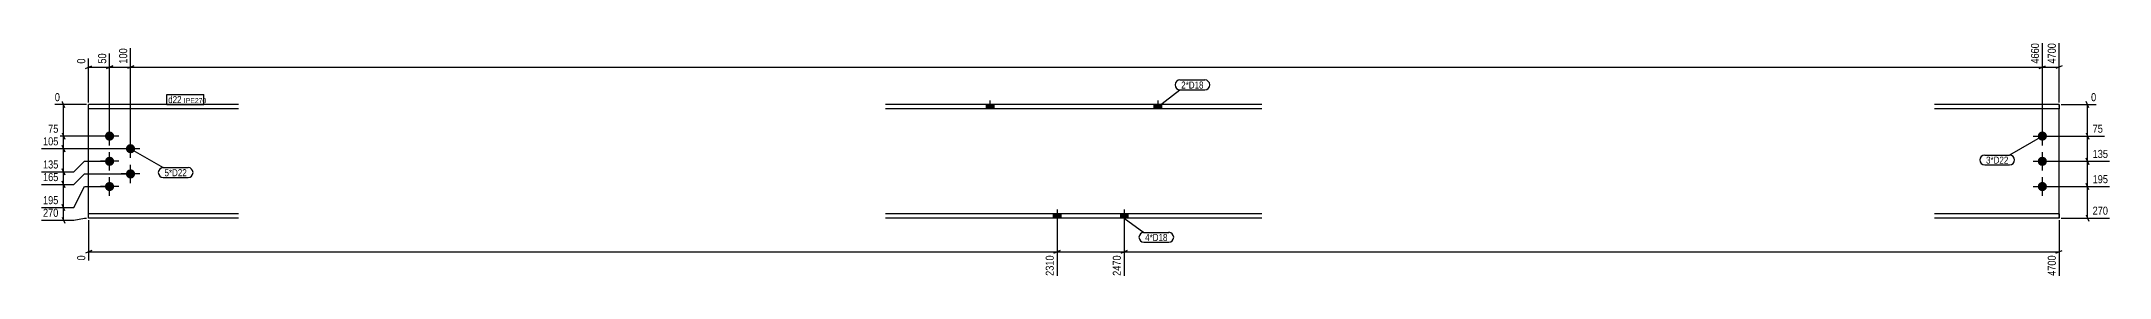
# Model space of a CAD drawing. Header units: millimetres. Extents: x 15 to 16351, y 11 to 573.
# Drawn here: x 15 to 4948, y 11 to 573 of the extents above; entities that cross this region are included whole.
import ezdxf

# ---------------------------------------------------------------- set-up
doc = ezdxf.new("R2010")
doc.units = ezdxf.units.MM
doc.linetypes.add('DXK_LINE_DOT2', pattern=[3.9198, 1.9599, -1.9599])
for name, color, linetype in [('MÅLSÆTNING', 7, 'Continuous'), ('STÅL', 7, 'Continuous'), ('TEKST', 7, 'Continuous')]:
    doc.layers.add(name, color=color, linetype=linetype)
doc.styles.add('Arial Narrow', font='ARIALN.TTF', dxfattribs={"height": 0.2})

msp = doc.modelspace()

# ---------------------------------------------------------------- hatches: boundary and pattern name
at = {"layer": 'STÅL', "linetype": 'Continuous'}
for points in [[(2268.3, 412.3), (2286.3, 412.3), (2286.3, 422.5), (2268.3, 422.5)], [(2668.3, 412.3), (2686.3, 412.3), (2686.3, 422.5), (2668.3, 422.5)], [(166.3, 347.5, -1), (188.3, 347.5, -1)], [(4776.4, 347.5, -1), (4798.4, 347.5, -1)], [(166.3, 287.5, -1), (188.3, 287.5, -1)], [(216.3, 317.5, -1), (238.3, 317.5, -1)], [(4776.4, 287.5, -1), (4798.4, 287.5, -1)], [(216.3, 257.5, -1), (238.3, 257.5, -1)], [(166.3, 227.5, -1), (188.3, 227.5, -1)], [(4776.4, 227.5, -1), (4798.4, 227.5, -1)], [(2446.3, 162.7), (2428.3, 162.7), (2428.3, 152.5), (2446.3, 152.5)], [(2446.3, 162.7), (2428.3, 162.7), (2428.3, 152.5), (2446.3, 152.5)], [(2606.3, 162.7), (2588.3, 162.7), (2588.3, 152.5), (2606.3, 152.5)], [(2606.3, 162.7), (2588.3, 162.7), (2588.3, 152.5), (2606.3, 152.5)]]:
    msp.add_hatch(color=3, dxfattribs=at).paths.add_polyline_path(points)

# ---------------------------------------------------------------- linework, layer by layer
at = {"layer": 'MÅLSÆTNING', "color": 7, "linetype": 'Continuous'}
for p, q in [((177.3, 352.5), (177.3, 544.3)), ((227.3, 322.5), (227.3, 556.5)), ((227.3, 322.5), (227.3, 556.5)), ((4787.4, 352.5), (4787.4, 568.6)), ((4827.4, 427.5), (4827.4, 568.6)), ((119.8, 508.4), (134.8, 514.4)), ((127.3, 427.5), (127.3, 532.1)), ((169.8, 508.4), (184.8, 514.4)), ((177.3, 511.4), (227.3, 511.4)), ((234.8, 514.4), (219.8, 508.4)), ((234.8, 514.4), (219.8, 508.4)), ((4779.9, 508.4), (4794.9, 514.4)), ((4787.4, 511.4), (4827.4, 511.4)), ((4834.9, 514.4), (4819.9, 508.4)), ((122.3, 422.5), (46.7, 422.5)), ((70.3, 415), (64.3, 430)), ((67.3, 347.5), (67.3, 422.5)), ((4832.4, 422.5), (4915.8, 422.5)), ((4898.1, 415), (4892.1, 430)), ((4895.1, 347.5), (4895.1, 422.5)), ((172.3, 347.5), (27.2, 347.5)), ((172.3, 347.5), (27.2, 347.5)), ((64.3, 355), (70.3, 340)), ((64.3, 355), (70.3, 340)), ((4792.4, 347.5), (4935.3, 347.5)), ((4792.4, 347.5), (4935.3, 347.5)), ((4892.1, 355), (4898.1, 340)), ((92.3, 262.5), (117.3, 287.5)), ((92.3, 262.5), (117.3, 287.5)), ((92.3, 232.5), (117.3, 257.5)), ((92.3, 232.5), (117.3, 257.5)), ((117.3, 287.5), (172.3, 287.5)), ((117.3, 287.5), (172.3, 287.5)), ((117.3, 257.5), (222.3, 257.5)), ((117.3, 257.5), (222.3, 257.5)), ((4792.4, 287.5), (4947.5, 287.5)), ((4892.1, 295), (4898.1, 280)), ((4895.1, 227.5), (4895.1, 287.5)), ((92.3, 177.5), (117.3, 227.5)), ((92.3, 177.5), (117.3, 227.5)), ((117.3, 227.5), (172.3, 227.5)), ((117.3, 227.5), (172.3, 227.5)), ((4792.4, 227.5), (4947.5, 227.5)), ((4792.4, 227.5), (4947.5, 227.5)), ((4898.1, 220), (4892.1, 235)), ((4898.1, 220), (4892.1, 235)), ((4895.1, 152.5), (4895.1, 227.5)), ((15, 177.5), (92.3, 177.5)), ((70.3, 170), (64.3, 185)), ((64.3, 155), (70.3, 140)), ((67.3, 147.5), (67.3, 177.5)), ((92.3, 147.5), (117.3, 152.5)), ((117.3, 152.5), (122.3, 152.5)), ((4832.4, 152.5), (4947.5, 152.5)), ((4892.1, 160), (4898.1, 145)), ((15, 147.5), (92.3, 147.5)), ((127.3, 147.5), (127.3, 51.6)), ((2437.3, 120.1), (2437.3, 15)), ((2437.3, 120.1), (2437.3, 15)), ((2597.3, 120.1), (2597.3, 15)), ((2597.3, 120.1), (2597.3, 15)), ((4827.4, 147.5), (4827.4, 15)), ((134.8, 75.3), (119.8, 69.3)), ((127.3, 72.3), (2437.3, 72.3)), ((2444.8, 75.3), (2429.8, 69.3)), ((2429.8, 69.3), (2444.8, 75.3)), ((2437.3, 72.3), (2597.3, 72.3)), ((2604.8, 75.3), (2589.8, 69.3)), ((2589.8, 69.3), (2604.8, 75.3)), ((2597.3, 72.3), (4827.4, 72.3)), ((4819.9, 69.3), (4834.9, 75.3))]:
    msp.add_line(p, q, dxfattribs=at)
at = {"layer": 'STÅL', "color": 2, "linetype": 'Continuous'}
for p, q in [((127.3, 152.5), (127.3, 422.5)), ((484.7, 422.5), (127.3, 422.5)), ((484.7, 412.3), (127.3, 412.3)), ((2925.9, 422.5), (2028.3, 422.5)), ((2925.9, 412.3), (2028.3, 412.3)), ((4827.4, 422.5), (4530, 422.5)), ((4827.4, 412.3), (4530, 412.3)), ((4827.4, 422.5), (4827.4, 412.3)), ((4827.4, 397.3), (4827.4, 412.3)), ((4827.4, 162.7), (4827.4, 397.3)), ((484.7, 162.7), (127.3, 162.7)), ((484.7, 152.5), (127.3, 152.5)), ((2925.9, 162.7), (2028.3, 162.7)), ((2925.9, 152.5), (2028.3, 152.5)), ((4827.4, 162.7), (4530, 162.7)), ((4827.4, 152.5), (4530, 152.5)), ((4827.4, 162.7), (4827.4, 152.5))]:
    msp.add_line(p, q, dxfattribs=at)
at = {"layer": 'STÅL', "color": 3, "linetype": 'Continuous'}
for p, q in [((2268.3, 422.5), (2268.3, 412.3)), ((2277.3, 432.5), (2277.3, 412.3)), ((2286.3, 422.5), (2286.3, 412.3)), ((2668.3, 422.5), (2668.3, 412.3)), ((2677.3, 432.5), (2677.3, 412.3)), ((2686.3, 422.5), (2686.3, 412.3)), ((199.3, 347.5), (155.3, 347.5)), ((177.3, 325.5), (177.3, 369.5)), ((4765.4, 347.5), (4809.4, 347.5)), ((4787.4, 325.5), (4787.4, 369.5)), ((177.3, 265.5), (177.3, 309.5)), ((249.3, 317.5), (205.3, 317.5)), ((227.3, 295.5), (227.3, 339.5)), ((4787.4, 265.5), (4787.4, 309.5)), ((199.3, 287.5), (155.3, 287.5)), ((177.3, 205.5), (177.3, 249.5)), ((249.3, 257.5), (205.3, 257.5)), ((227.3, 235.5), (227.3, 279.5)), ((4765.4, 287.5), (4809.4, 287.5)), ((4787.4, 205.5), (4787.4, 249.5)), ((199.3, 227.5), (155.3, 227.5)), ((4765.4, 227.5), (4809.4, 227.5)), ((2428.3, 162.7), (2428.3, 152.5)), ((2428.3, 162.7), (2428.3, 152.5)), ((2437.3, 172.7), (2437.3, 107.7)), ((2437.3, 172.7), (2437.3, 107.7)), ((2446.3, 162.7), (2446.3, 152.5)), ((2446.3, 162.7), (2446.3, 152.5)), ((2588.3, 162.7), (2588.3, 152.5)), ((2588.3, 162.7), (2588.3, 152.5)), ((2597.3, 172.7), (2597.3, 107.7)), ((2597.3, 172.7), (2597.3, 107.7)), ((2606.3, 162.7), (2606.3, 152.5)), ((2606.3, 162.7), (2606.3, 152.5))]:
    msp.add_line(p, q, dxfattribs=at)
at = {"layer": 'STÅL', "color": 7, "linetype": 'DXK_LINE_DOT2'}
for p, q in [((4827.4, 412.3), (4827.4, 422.5)), ((4827.4, 397.3), (4827.4, 411.2)), ((4827.4, 152.5), (4827.4, 162.7))]:
    msp.add_line(p, q, dxfattribs=at)

# ---------------------------------------------------------------- wipeouts: each hides what was drawn before it
at = {"color": 0}
for points in [[(2786.7, 460.6), (2786.7, 478.1), (2733.4, 478.1), (2733.4, 460.6)], [(4706.4, 282), (4706.4, 299.5), (4653.1, 299.5), (4653.1, 282)], [(361.6, 252), (361.6, 269.5), (308.3, 269.5), (308.3, 252)], [(2700.7, 98), (2700.7, 115.5), (2647.4, 115.5), (2647.4, 98)]]:
    msp.add_wipeout(points, dxfattribs=at).dxf.layer = 'TEKST'

# ---------------------------------------------------------------- next in the draw order: wipeouts: each hides what was drawn before it
at = {"color": 0, "linetype": 'Continuous'}
for points in [[(4823.3, 572.6), (4795.3, 572.6), (4795.3, 515.9), (4823.3, 515.9)], [(62.8, 426.5), (62.8, 454.5), (42.7, 454.5), (42.7, 426.5)], [(4919.8, 426.5), (4919.8, 454.5), (4899.6, 454.5), (4899.6, 426.5)], [(4947.9, 291.5), (4947.9, 319.5), (4903.3, 319.5), (4903.3, 291.5)], [(59.2, 181.5), (59.2, 209.5), (14.6, 209.5), (14.6, 181.5)], [(4947.9, 156.5), (4947.9, 184.5), (4903.3, 184.5), (4903.3, 156.5)], [(123.3, 67.7), (95.3, 67.7), (95.3, 47.6), (123.3, 47.6)], [(2433.3, 67.7), (2405.3, 67.7), (2405.3, 11), (2433.3, 11)], [(2593.3, 67.7), (2565.3, 67.7), (2565.3, 11), (2593.3, 11)], [(4823.3, 67.7), (4795.3, 67.7), (4795.3, 11), (4823.3, 11)]]:
    msp.add_wipeout(points, dxfattribs=at).dxf.layer = 'MÅLSÆTNING'
at = {"color": 0}
for points in [[(2786.7, 460.6), (2786.7, 478.1), (2733.4, 478.1), (2733.4, 460.6)], [(349.1, 426), (349.1, 443.5), (317.1, 443.5), (317.1, 426)], [(4706.4, 282), (4706.4, 299.5), (4653.1, 299.5), (4653.1, 282)], [(361.6, 252), (361.6, 269.5), (308.3, 269.5), (308.3, 252)], [(2700.7, 98), (2700.7, 115.5), (2647.4, 115.5), (2647.4, 98)]]:
    msp.add_wipeout(points, dxfattribs=at).dxf.layer = 'TEKST'

# ---------------------------------------------------------------- next in the draw order: linework, layer by layer
at = {"layer": 'MÅLSÆTNING', "color": 7, "linetype": 'Continuous'}
for p, q in [((4787.4, 352.5), (4787.4, 568.6)), ((227.3, 511.4), (4787.4, 511.4)), ((4779.9, 508.4), (4794.9, 514.4)), ((4892.1, 355), (4898.1, 340)), ((4895.1, 287.5), (4895.1, 347.5)), ((4792.4, 287.5), (4947.5, 287.5)), ((4898.1, 280), (4892.1, 295)), ((15, 232.5), (92.3, 232.5)), ((64.3, 240), (70.3, 225))]:
    msp.add_line(p, q, dxfattribs=at)
at = {"layer": 'TEKST', "color": 7, "linetype": 'Continuous'}
for p, q in [((2677.3, 417.4), (2730.4, 457.6)), ((2730.4, 481.1), (2789.7, 481.1)), ((2730.4, 457.6), (2789.7, 457.6)), ((4787.4, 347.5), (4709.4, 302.5)), ((227.3, 317.5), (305.3, 272.5)), ((4650.1, 302.5), (4709.4, 302.5)), ((305.3, 272.5), (364.6, 272.5)), ((305.3, 249), (364.6, 249)), ((4650.1, 279), (4709.4, 279)), ((2597.3, 152.6), (2644.4, 118.5)), ((2644.4, 118.5), (2703.7, 118.5)), ((2644.4, 95), (2703.7, 95))]:
    msp.add_line(p, q, dxfattribs=at)
for centre, radius, start, end in [((2730.4, 469.4), 11.7, 90, 270), ((2789.7, 469.4), 11.8, 270, 90), ((4650.1, 290.8), 11.7, 90, 270), ((4709.4, 290.8), 11.7, 270, 90), ((305.3, 260.8), 11.7, 90, 270), ((364.6, 260.8), 11.8, 270, 90), ((2644.4, 106.8), 11.8, 90, 270), ((2703.7, 106.8), 11.8, 270, 90)]:
    msp.add_arc(centre, radius, start, end, dxfattribs=at)

# ---------------------------------------------------------------- next in the draw order: texts
at = {"layer": 'MÅLSÆTNING', "color": 3, "linetype": 'Continuous', "style": 'Arial Narrow'}
for s, height, p in [('4700', 19.09, (4819.4, 519.9)), ('0', 19.1, (119.3, 51.6)), ('2310', 19.09, (2429.3, 15)), ('2470', 19.09, (2589.3, 15)), ('4700', 19.09, (4819.4, 15))]:
    msp.add_text(s, height=height, rotation=90.0002, dxfattribs=at).set_placement(p)
for s, height, p in [('0', 19.1, (46.7, 430.5)), ('0', 19.1, (4903.6, 430.5)), ('135', 19.09, (4907.3, 295.5)), ('270', 19.09, (4907.3, 160.5))]:
    msp.add_text(s, height=height, dxfattribs=at).set_placement(p)
at = {"layer": 'TEKST', "color": 3, "style": 'Arial Narrow'}
for s, p in [('2*D18', (2733.4, 460.6)), ('3*D22', (4653.1, 282)), ('5*D22', (308.3, 252)), ('4*D18', (2647.4, 98))]:
    msp.add_text(s, height=16.7, dxfattribs=at).set_placement(p)

# ---------------------------------------------------------------- next in the draw order: wipeouts: each hides what was drawn before it
at = {"color": 0, "linetype": 'Continuous'}
msp.add_wipeout([(59.2, 151.5), (59.2, 179.5), (14.6, 179.5), (14.6, 151.5)], dxfattribs=at).dxf.layer = 'MÅLSÆTNING'
at = {"color": 0}
msp.add_wipeout([(349.1, 426), (349.1, 443.5), (317.1, 443.5), (317.1, 426)], dxfattribs=at).dxf.layer = 'TEKST'

# ---------------------------------------------------------------- next in the draw order: linework, layer by layer
at = {"layer": 'MÅLSÆTNING', "color": 7, "linetype": 'Continuous'}
for p, q in [((67.3, 177.5), (67.3, 232.5)), ((15, 177.5), (92.3, 177.5)), ((70.3, 170), (64.3, 185))]:
    msp.add_line(p, q, dxfattribs=at)
at = {"layer": 'TEKST', "color": 7, "linetype": 'Continuous'}
msp.add_line((314.1, 423), (314.1, 446.5), dxfattribs=at)

# ---------------------------------------------------------------- next in the draw order: texts
at = {"layer": 'MÅLSÆTNING', "color": 3, "linetype": 'Continuous', "style": 'Arial Narrow'}
for s, p in [('195', (18.6, 185.5)), ('270', (18.6, 155.5))]:
    msp.add_text(s, height=19.09, dxfattribs=at).set_placement(p)

# ---------------------------------------------------------------- next in the draw order: wipeouts: each hides what was drawn before it
at = {"color": 0, "linetype": 'Continuous'}
for points in [[(223.3, 560.5), (195.3, 560.5), (195.3, 515.9), (223.3, 515.9)], [(4783.3, 572.6), (4755.3, 572.6), (4755.3, 515.9), (4783.3, 515.9)], [(4935.7, 351.5), (4935.7, 379.5), (4903.3, 379.5), (4903.3, 351.5)], [(4947.9, 231.5), (4947.9, 259.5), (4903.3, 259.5), (4903.3, 231.5)]]:
    msp.add_wipeout(points, dxfattribs=at).dxf.layer = 'MÅLSÆTNING'
at = {"color": 0}
msp.add_wipeout([(399.3, 426), (399.3, 438.5), (354.4, 438.5), (354.4, 426)], dxfattribs=at).dxf.layer = 'TEKST'

# ---------------------------------------------------------------- next in the draw order: linework, layer by layer
at = {"layer": 'MÅLSÆTNING', "color": 7, "linetype": 'Continuous'}
for p, q in [((177.3, 352.5), (177.3, 544.3)), ((127.3, 511.4), (177.3, 511.4)), ((184.8, 514.4), (169.8, 508.4))]:
    msp.add_line(p, q, dxfattribs=at)

# ---------------------------------------------------------------- next in the draw order: texts
at = {"layer": 'MÅLSÆTNING', "color": 3, "linetype": 'Continuous', "style": 'Arial Narrow'}
for s, p in [('100', (219.3, 519.9)), ('4660', (4779.4, 519.9))]:
    msp.add_text(s, height=19.09, rotation=90.0002, dxfattribs=at).set_placement(p)
for s, p in [('75', (4907.3, 355.5)), ('195', (4907.3, 235.5))]:
    msp.add_text(s, height=19.09, dxfattribs=at).set_placement(p)

# ---------------------------------------------------------------- next in the draw order: wipeouts: each hides what was drawn before it
at = {"color": 0, "linetype": 'Continuous'}
msp.add_wipeout([(59.2, 236.5), (59.2, 264.5), (14.6, 264.5), (14.6, 236.5)], dxfattribs=at).dxf.layer = 'MÅLSÆTNING'
at = {"color": 0}
msp.add_wipeout([(399.3, 426), (399.3, 438.5), (354.4, 438.5), (354.4, 426)], dxfattribs=at).dxf.layer = 'TEKST'

# ---------------------------------------------------------------- next in the draw order: linework, layer by layer
at = {"layer": 'MÅLSÆTNING', "color": 7, "linetype": 'Continuous'}
for p, q in [((15, 262.5), (92.3, 262.5)), ((64.3, 270), (70.3, 255)), ((67.3, 232.5), (67.3, 262.5)), ((15, 232.5), (92.3, 232.5)), ((70.3, 225), (64.3, 240))]:
    msp.add_line(p, q, dxfattribs=at)
at = {"layer": 'TEKST', "color": 7, "linetype": 'Continuous'}
for p, q in [((314.1, 446.5), (402.3, 446.5)), ((402.3, 423), (402.3, 446.5)), ((314.1, 423), (402.3, 423))]:
    msp.add_line(p, q, dxfattribs=at)

# ---------------------------------------------------------------- next in the draw order: texts
at = {"layer": 'MÅLSÆTNING', "color": 3, "linetype": 'Continuous', "style": 'Arial Narrow'}
msp.add_text('165', height=19.09, dxfattribs=at).set_placement((18.6, 240.5))
at = {"layer": 'TEKST', "color": 3, "style": 'Arial Narrow'}
for s, height, p in [('d22', 16.7, (317.1, 426)), ('IPE270', 11.93, (354.4, 426))]:
    msp.add_text(s, height=height, dxfattribs=at).set_placement(p)

# ---------------------------------------------------------------- next in the draw order: wipeouts: each hides what was drawn before it
at = {"color": 0, "linetype": 'Continuous'}
msp.add_wipeout([(173.3, 548.3), (145.3, 548.3), (145.3, 515.9), (173.3, 515.9)], dxfattribs=at).dxf.layer = 'MÅLSÆTNING'

# ---------------------------------------------------------------- next in the draw order: texts
at = {"layer": 'MÅLSÆTNING', "color": 3, "linetype": 'Continuous', "style": 'Arial Narrow'}
msp.add_text('50', height=19.09, rotation=90.0002, dxfattribs=at).set_placement((169.3, 519.9))

# ---------------------------------------------------------------- next in the draw order: wipeouts: each hides what was drawn before it
at = {"color": 0, "linetype": 'Continuous'}
for points in [[(123.3, 536.1), (95.3, 536.1), (95.3, 515.9), (123.3, 515.9)], [(59.2, 266.5), (59.2, 294.5), (14.6, 294.5), (14.6, 266.5)]]:
    msp.add_wipeout(points, dxfattribs=at).dxf.layer = 'MÅLSÆTNING'

# ---------------------------------------------------------------- next in the draw order: linework, layer by layer
at = {"layer": 'MÅLSÆTNING', "color": 7, "linetype": 'Continuous'}
for p, q in [((67.3, 317.5), (67.3, 347.5)), ((222.3, 317.5), (15, 317.5)), ((222.3, 317.5), (15, 317.5)), ((70.3, 310), (64.3, 325)), ((64.3, 325), (70.3, 310)), ((67.3, 262.5), (67.3, 317.5)), ((15, 262.5), (92.3, 262.5)), ((70.3, 255), (64.3, 270))]:
    msp.add_line(p, q, dxfattribs=at)

# ---------------------------------------------------------------- next in the draw order: texts
at = {"layer": 'MÅLSÆTNING', "color": 3, "linetype": 'Continuous', "style": 'Arial Narrow'}
msp.add_text('0', height=19.1, rotation=90.0002, dxfattribs=at).set_placement((119.3, 519.9))
msp.add_text('135', height=19.09, dxfattribs=at).set_placement((18.6, 270.5))

# ---------------------------------------------------------------- next in the draw order: wipeouts: each hides what was drawn before it
at = {"color": 0, "linetype": 'Continuous'}
msp.add_wipeout([(59.2, 351.5), (59.2, 379.5), (26.8, 379.5), (26.8, 351.5)], dxfattribs=at).dxf.layer = 'MÅLSÆTNING'

# ---------------------------------------------------------------- next in the draw order: texts
at = {"layer": 'MÅLSÆTNING', "color": 3, "linetype": 'Continuous', "style": 'Arial Narrow'}
msp.add_text('75', height=19.09, dxfattribs=at).set_placement((30.8, 355.5))

# ---------------------------------------------------------------- next in the draw order: wipeouts: each hides what was drawn before it
at = {"color": 0, "linetype": 'Continuous'}
msp.add_wipeout([(59.2, 321.5), (59.2, 349.5), (14.6, 349.5), (14.6, 321.5)], dxfattribs=at).dxf.layer = 'MÅLSÆTNING'

# ---------------------------------------------------------------- next in the draw order: texts
at = {"layer": 'MÅLSÆTNING', "color": 3, "linetype": 'Continuous', "style": 'Arial Narrow'}
msp.add_text('105', height=19.09, dxfattribs=at).set_placement((18.6, 325.5))

doc.saveas('drawing.dxf')
